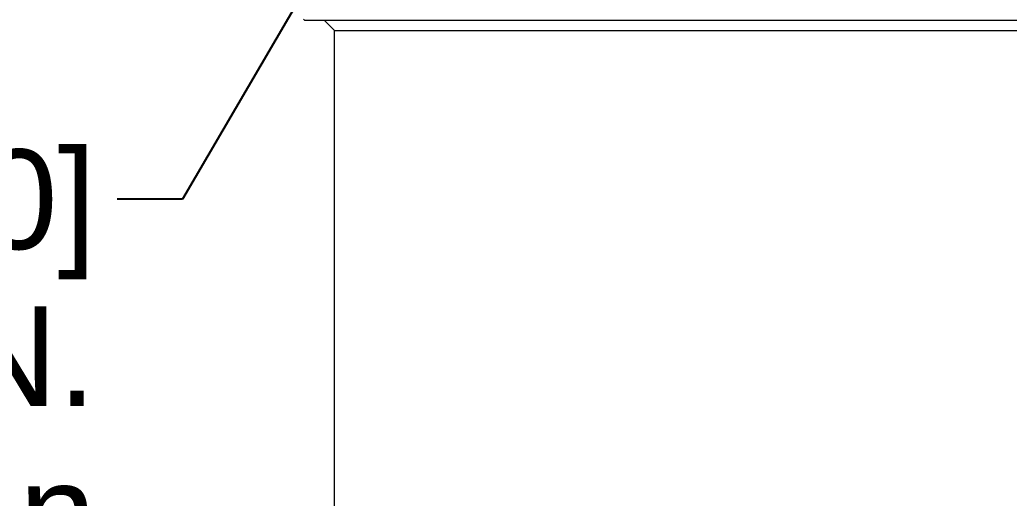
# Model space of a CAD drawing. Header units: inches. Extents: x 20 to 536, y 8 to 344.
# Drawn here: x 362.23 to 386.05, y 125.45 to 136.97 of the extents above; entities that cross this region are included whole.
import ezdxf

# ---------------------------------------------------------------- set-up
doc = ezdxf.new("R2010")
doc.units = ezdxf.units.IN
doc.header["$LTSCALE"] = 16
doc.header["$MEASUREMENT"] = 0
doc.layers.add('Symbol (ANSI)', color=7, linetype='Continuous', lineweight=25)
doc.layers.add('Visible (ANSI)', color=7, linetype='Continuous', lineweight=50)
doc.styles.add('MEMCOR Medium', font='arial.ttf')
doc.dimstyles.new('Default (ANSI)$7', dxfattribs={"dimscale": 16, "dimtxt": 0.15, "dimasz": 0.098425, "dimexe": 0.125, "dimexo": 0.0625, "dimgap": 0.031496, "dimtad": 0, "dimtih": 1, "dimtoh": 1, "dimdec": 4, "dimrnd": 1e-08, "dimzin": 3, "dimdsep": 46, "dimlunit": 5, "dimtxsty": 'MEMCOR Medium', "dimcen": 0.09, "dimdle": 0.393701, "dimclrd": 256, "dimclre": 256, "dimclrt": 256, "dimadec": 0, "dimazin": 1, "dimtfac": 0.8, "dimtofl": 0, "dimtmove": 0, "dimatfit": 3, "dimfxl": 1, "dimfrac": 1, "dimtolj": 1, "dimtzin": 4, "dimlwd": -1, "dimlwe": -1, "dimarcsym": 0})

msp = doc.modelspace()

# ---------------------------------------------------------------- linework, layer by layer
at = {"layer": 'Visible (ANSI)', "linetype": 'Continuous', "lineweight": 18}
for p, q in [((412.07031, 136.95079), (369.08755, 136.95079)), ((369.56114, 136.95079), (369.8111, 136.70079)), ((369.80777, 115.67351), (369.80777, 136.70412)), ((394.05748, 136.70079), (369.8111, 136.70079))]:
    msp.add_line(p, q, dxfattribs=at)
msp.add_open_spline([(369.05627, 136.98204), (369.06669, 136.97163), (369.07712, 136.96121), (369.08755, 136.95079)], degree=3, dxfattribs=at)

# ---------------------------------------------------------------- texts
at = {"layer": 'Symbol (ANSI)', "insert": (364.06944, 133.84554), "char_height": 2.4000001, "width": 34.0975634, "attachment_point": 3, "line_spacing_factor": 0.944221, "style": 'MEMCOR Medium'}
msp.add_mtext('\\fArial|b0|i0;10in [DN250]\\P\\fArial|b0|i0;EFFLUENT CONN.\\P\\fArial|b0|i0;W/8in\\P\\fArial|b0|i0;REDUCING BUSHING', dxfattribs=at)

# ---------------------------------------------------------------- leaders
at = {"layer": 'Symbol (ANSI)', "annotation_type": 0, "has_hookline": 1, "hookline_direction": 1, "text_width": 33.61637}
msp.add_leader([(375.63559, 148.93419), (366.14818, 132.64554), (364.57338, 132.64554)], dimstyle='Default (ANSI)$7', override={"dimtad": 0}, dxfattribs=at)

doc.saveas('drawing.dxf')
